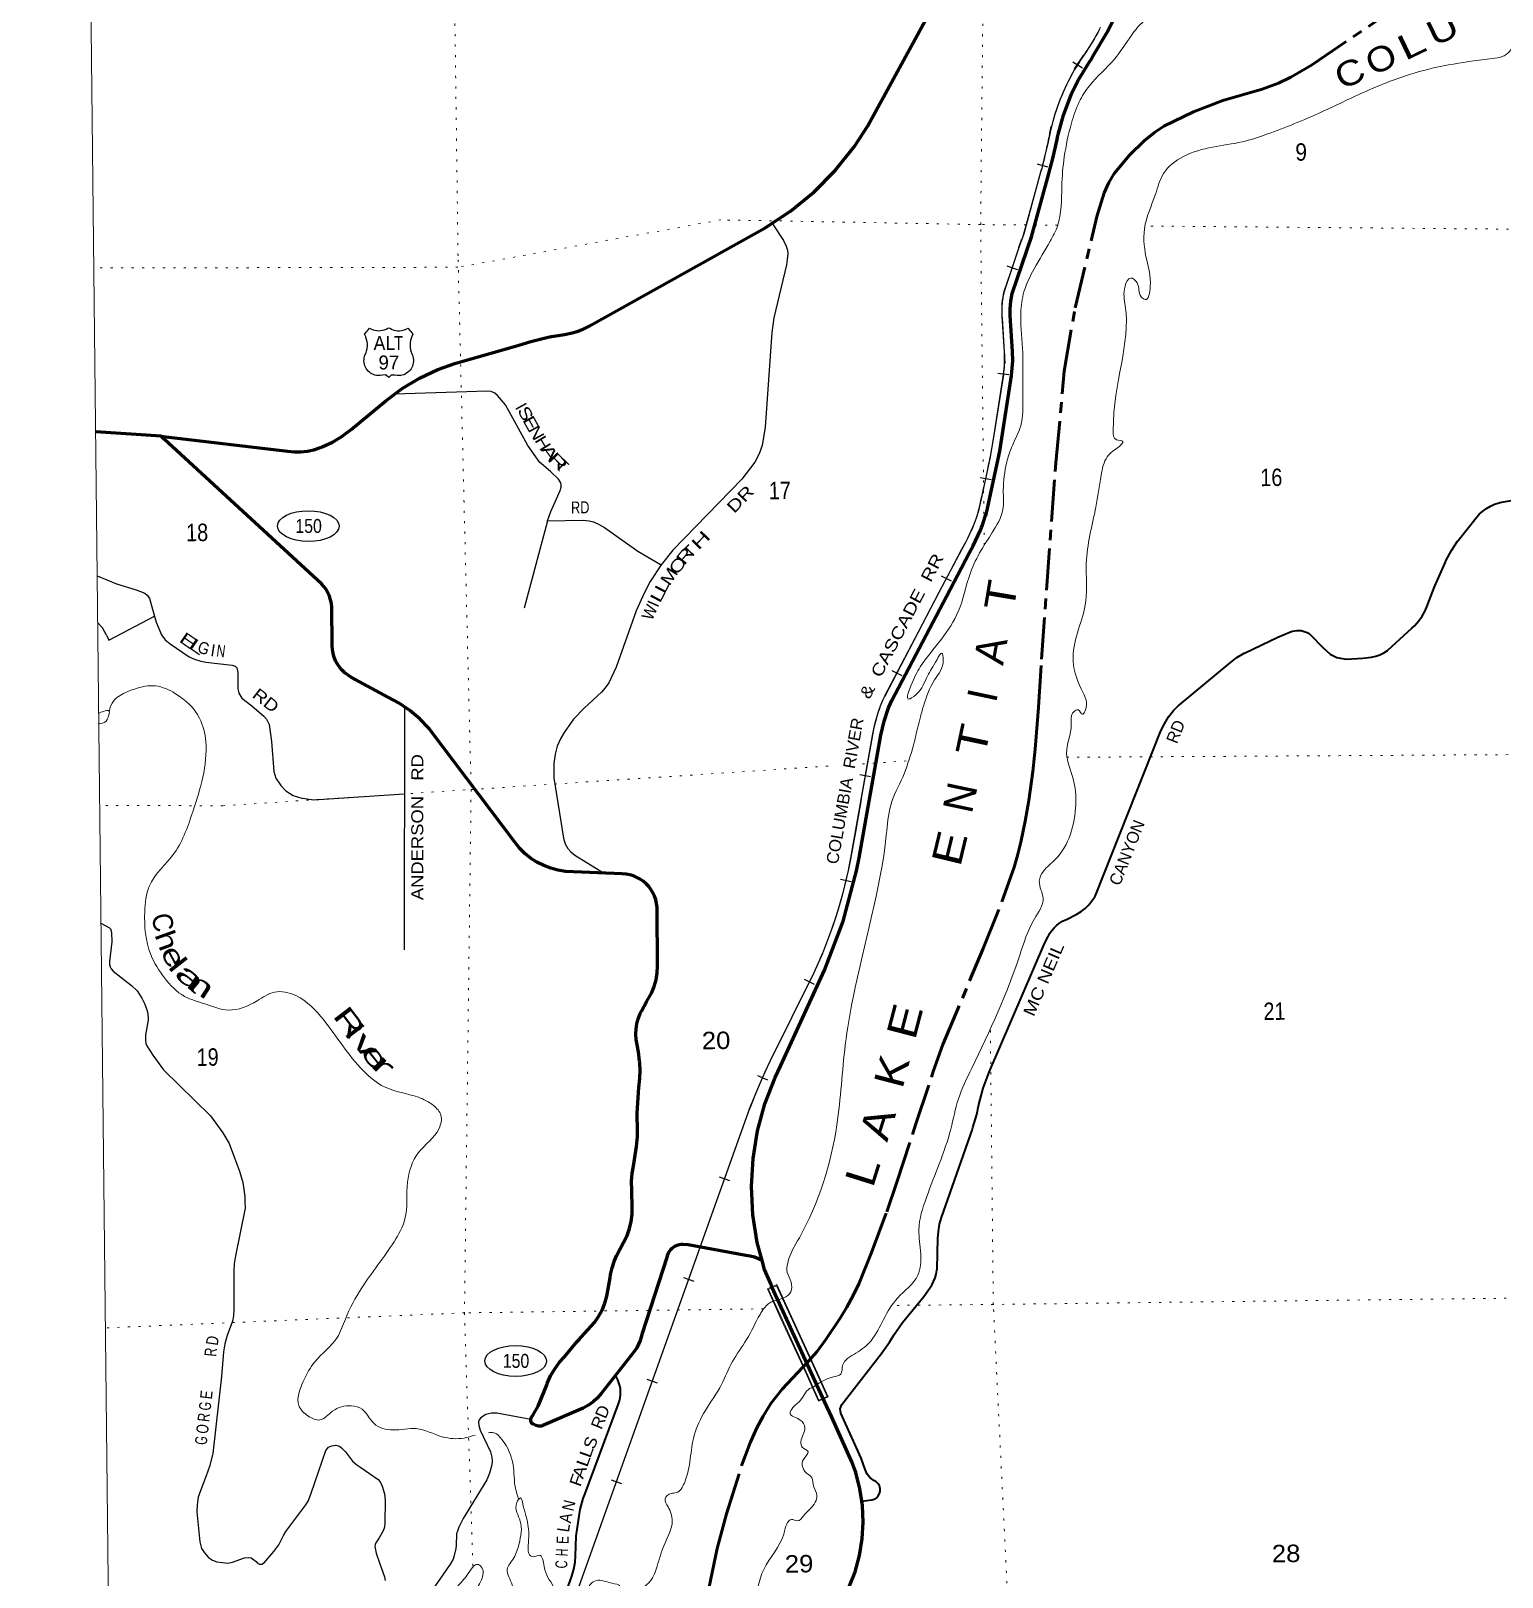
# Model space of a CAD drawing. Header units: feet. Extents: x 246606 to 497223, y 1368 to 189004.
# Drawn here: x 246606 to 261375, y 114560 to 130086 of the extents above; entities that cross this region are included whole.
import ezdxf
from ezdxf.enums import TextEntityAlignment as Align

# ---------------------------------------------------------------- set-up
doc = ezdxf.new("R2010")
doc.units = ezdxf.units.FT
doc.header["$LTSCALE"] = 70
doc.linetypes.add('DOTTED', pattern=[1.5, 0.3, -1.2])
doc.linetypes.add('LONG_DASH_SHORT_DASH', pattern=[9.9, 6, -1.2, 1.5, -1.2])
for name, color, linetype, lineweight in [('11', 7, 'LONG_DASH_SHORT_DASH', 60), ('16', 7, 'Continuous', 25), ('17', 7, 'Continuous', 25), ('20', 7, 'Continuous', 70), ('23', 7, 'Continuous', 70), ('26', 7, 'Continuous', 40), ('29', 7, 'Continuous', 25), ('30', 7, 'Continuous', 25), ('34', 7, 'Continuous', 25), ('39', 7, 'Continuous', 13), ('4', 7, 'Continuous', 13), ('57', 7, 'Continuous', 13), ('7', 7, 'DOTTED', 13)]:
    doc.layers.add(name, color=color, linetype=linetype, lineweight=lineweight)
doc.layers.add('27', color=7, linetype='Continuous')
doc.layers.add('41', color=7, linetype='Continuous')

msp = doc.modelspace()

# ---------------------------------------------------------------- linework, layer by layer
at = {"layer": '11'}
for points in [[(257978.19, 129128.39), (258278.09, 129273.25), (258571.79, 129386.37), (258967.15, 129500.26), (259132.17, 129560.76), (259255.6, 129620.42), (259462.07, 129741.87), (260153.82, 130212.32)], [(253410.66, 114446.57), (253494.73, 114848.41), (253587.9, 115195.83), (253743.43, 115685.87), (253826.51, 115909.09), (253895.41, 116058.73), (253957.77, 116175.22), (254035.83, 116302.42), (254146.5, 116445.97), (254410.57, 116724.57), (254496.19, 116822.16), (254587.29, 116946.24), (254728.92, 117159.87), (254796.1, 117269.98), (254842.42, 117352.16), (254885.4, 117435.32), (254921.48, 117512.67), (255046.58, 117819.42), (255198.63, 118228.28), (255300.75, 118525.69), (255487.92, 119100.91), (255665.18, 119635.66), (255762.32, 119907.55), (256167.01, 120872.48), (256353.72, 121338.98), (256477.06, 121690.33), (256510.44, 121804.33), (256544.67, 121940.71), (256588.14, 122149.89), (256623.72, 122357.09), (256663.33, 122648.93), (256687.25, 122874.71), (256721.22, 123296.12), (256751.52, 123777.46), (256896.33, 125750.11), (256979.13, 126669.74), (257089.2, 127305.44), (257307.41, 128221.6), (257381.66, 128461.33), (257427.46, 128564), (257480.99, 128652.78), (257634.78, 128838.16), (257781.12, 128982.09), (257885.67, 129067.12), (257978.19, 129128.39)]]:
    msp.add_lwpolyline(points, dxfattribs=at)
at = {"layer": '16'}
for p, q in [((250198.62, 127105.97), (250198.03, 127105.55)), ((250198.31, 127105.76), (250198.03, 127105.56)), ((250198.31, 127105.76), (250198.03, 127105.56))]:
    msp.add_line(p, q, dxfattribs=at)
for points in [[(249954.97, 127040.73), (249976.7, 127065.61), (249984.75, 127074.82), (250006.56, 127099.8)], [(249959.88, 126829.07), (249970.77, 126854.53), (249976.72, 126872.82), (249981.56, 126895.55), (249984.01, 126918.66), (249984.02, 126941.91), (249981.6, 126965.02), (249976.78, 126987.76), (249969.61, 127009.87), (249967.06, 127015.61), (249954.97, 127040.73)], [(250006.56, 127099.8), (250031.51, 127088.08), (250041.28, 127084.32), (250059.68, 127079.38), (250078.51, 127076.39), (250097.54, 127075.38), (250116.57, 127076.37), (250135.4, 127079.34), (250153.81, 127084.26), (250171.6, 127091.09), (250188.59, 127099.73), (250198, 127105.54)], [(250198.62, 127105.97), (250215.14, 127096.18), (250232.41, 127088.25), (250250.41, 127082.17), (250268.95, 127078.01), (250287.82, 127075.8), (250306.82, 127075.59), (250325.73, 127077.35), (250344.36, 127081.09), (250362.5, 127086.75), (250365.4, 127088), (250390.4, 127099.88)], [(250390.4, 127099.88), (250412.23, 127074.88), (250419.96, 127066.03), (250442.05, 127040.73)], [(250442.05, 127040.73), (250430.08, 127016.03), (250423.29, 126998.13), (250417.37, 126975.65), (250413.83, 126952.68), (250412.71, 126929.46), (250414.03, 126906.26), (250417.76, 126883.32), (250423.87, 126860.89), (250426.36, 126854.49), (250437.17, 126829)], [(250136.24, 126628.25), (250112.23, 126624.66), (250106.26, 126624.16), (250090.41, 126624.48), (250074.69, 126626.47), (250059.26, 126630.08), (250044.29, 126635.29), (250029.95, 126642.03), (250016.39, 126650.24), (250003.76, 126659.81), (249992.2, 126670.66), (249981.84, 126682.65), (249972.79, 126695.66), (249965.15, 126709.55), (249959.01, 126724.16), (249954.42, 126739.33), (249951.45, 126754.9), (249950.11, 126770.69), (249950.44, 126786.54), (249952.42, 126802.26), (249952.95, 126804.53), (249959.88, 126829.07)], [(250437.17, 126829), (250443.99, 126804.49), (250445.16, 126798.94), (250446.79, 126783.18), (250446.77, 126767.33), (250445.08, 126751.57), (250441.76, 126736.07), (250436.84, 126721.01), (250430.37, 126706.54), (250422.43, 126692.83), (250413.09, 126680.02), (250402.47, 126668.26), (250390.67, 126657.67), (250377.83, 126648.38), (250364.1, 126640.47), (250349.61, 126634.05), (250334.53, 126629.18), (250319.02, 126625.91), (250303.25, 126624.28), (250287.4, 126624.3), (250284.4, 126624.62), (250260.6, 126628.28)], [(250198.53, 126606.94), (250173.39, 126627.61), (250172.56, 126627.98), (250167.31, 126629.7), (250162.23, 126630.79), (250136.24, 126628.25)], [(250260.6, 126628.28), (250234.4, 126630.68), (250233.17, 126630.51), (250227.84, 126629.16), (250223.39, 126627.51), (250198.53, 126606.94)]]:
    msp.add_lwpolyline(points, dxfattribs=at)
at = {"layer": '17'}
for centre in [(249390.91, 125113.35), (251473, 116729.77)]:
    msp.add_ellipse(centre, major_axis=(-309.24, 1), ratio=0.500121, dxfattribs=at)
at = {"layer": '20'}
msp.add_line((247913.96, 126014.92), (247256.5, 126060.12), dxfattribs=at)
for points in [[(247913.96, 126014.92), (247932.6, 126013.63), (249180.81, 125864.84), (249247.85, 125858.13), (249315.23, 125858.45), (249382.21, 125865.82), (249448.04, 125880.15), (249512.02, 125901.29), (249531.46, 125909.22), (249632.38, 125956.67), (249727.79, 126014.4), (249770.29, 126045.77), (249795.17, 126064.13), (249820.29, 126084.81), (250168.96, 126371.9), (250331.75, 126494.22), (250506.44, 126598.84), (250691.11, 126684.64), (250863.37, 126744.73), (251503.93, 126931.88), (251626.07, 126965.95), (251810.8, 127014.21), (251961.91, 127038.77), (252026.81, 127049.5), (252090.23, 127066.95), (252151.47, 127090.94), (252209.88, 127121.2), (252225.75, 127130.82), (253976.79, 128108.18), (254231.17, 128275.13), (254466.7, 128467.76), (254680.81, 128683.94), (254871.15, 128921.33), (255009.27, 129132.09), (255840.69, 130661.98)], [(253946.51, 117738.57), (253898.2, 117920.56), (253854.72, 118199.3), (253840.61, 118481.06), (253856.03, 118762.75), (253900.81, 119041.28), (253974.46, 119313.61), (254076.18, 119576.75), (254130.25, 119690.26), (254572.33, 120654.88), (254759.95, 121144.84), (254895.33, 121651.73), (254921.43, 121783.75), (255139.37, 123013.65), (255171, 123153.64), (255217.09, 123289.56), (255248.21, 123361.58), (255796.61, 124407.43), (256024.53, 124842.76), (256065.16, 124916.61), (256138.04, 125073.13), (256149.69, 125098.17), (256158.22, 125123.13), (256187.59, 125209.07), (256195.99, 125234.15), (256201.38, 125259.07), (256332.46, 125864.9), (256451.96, 126625.53), (256462.75, 126772.63), (256461.52, 126867.75), (256438.16, 127227.59), (256436.98, 127296.18), (256443.26, 127372.94), (256457.54, 127448.61), (256556.54, 127743.24), (256652.02, 128017.98), (256811.64, 128605.46), (256865.75, 128804.62), (256907.38, 128995.33), (256912.85, 129020.38), (256919.53, 129045.33), (256971.69, 129240.22), (257053.19, 129452.75), (257116.89, 129583.9), (257234.25, 129775.19), (257250.39, 129800.32), (257265.11, 129825.19), (257417.26, 130082.17), (257591.77, 130443.26)], [(254645.32, 116164.32), (254573.73, 116321.72), (254044.62, 117473.22), (254038.65, 117498.22), (253970.58, 117647.89), (253946.51, 117738.57)], [(254948.07, 115321.8), (254929.19, 115446.89), (254886.68, 115610.28), (254848.21, 115718.2), (254645.32, 116164.32)], [(254817.77, 114456.31), (254879.42, 114613.48), (254924.3, 114776.23), (254951.92, 114942.78), (254961.99, 115111.3), (254954.38, 115279.96), (254948.07, 115321.8)]]:
    msp.add_lwpolyline(points, dxfattribs=at)
at = {"layer": '23'}
for points in [[(252691.87, 119218.38), (252710.47, 119476.89), (252719.84, 119568.54), (252723.55, 119647.04), (252719.04, 119725.5), (252717.18, 119740.88), (252705.53, 119835.97), (252682.04, 119959.35), (252679.34, 120012.84), (252682.25, 120066.31), (252690.73, 120119.18), (252704.7, 120170.88), (252723.99, 120220.83), (252734.5, 120242.89), (252785.26, 120337.44), (252836.78, 120425.12), (252862.76, 120490.8), (252881.73, 120558.82), (252893.49, 120628.46), (252897.86, 120695.35), (252892.99, 121273.77), (252892.32, 121286.46), (252887.66, 121324.08), (252879.11, 121361.02), (252866.73, 121396.86), (252850.68, 121431.2), (252831.13, 121463.69), (252808.29, 121493.95), (252782.41, 121521.65), (252753.77, 121546.5), (252722.7, 121568.22), (252689.52, 121586.58), (252654.61, 121601.36), (252618.34, 121612.42), (252581.12, 121619.62), (252543.35, 121622.89), (251972.67, 121646.76), (251971.75, 121646.86), (251897.26, 121658.4), (251824.38, 121677.68), (251753.92, 121704.46), (251686.65, 121738.46), (251623.29, 121779.31), (251564.56, 121826.55), (251511.08, 121879.68), (251463.45, 121938.1), (250619.21, 123061.24), (250599.95, 123084.21), (250510.28, 123178.12), (250411.28, 123262.14), (250304.05, 123335.34), (250189.75, 123396.94), (249823.2, 123594.67), (249790.09, 123615.03), (249759.29, 123638.73), (249731.13, 123665.53), (249705.93, 123695.12), (249683.96, 123727.18), (249665.46, 123761.36), (249650.64, 123797.29), (249639.65, 123834.58), (249632.62, 123872.8), (249629.63, 123911.55), (249629.93, 123938.36), (249627.98, 124286.99), (249627.48, 124300.09), (249623.42, 124337.46), (249615.47, 124374.2), (249603.72, 124409.91), (249588.31, 124444.19), (249569.39, 124476.67), (249547.18, 124507), (249521.93, 124534.84), (247945.39, 125985.99), (247913.96, 126014.92)], [(253946.51, 117738.57), (253911.41, 117755.77), (253910.4, 117756.26), (253869.3, 117772.14), (253826.77, 117783.63), (253783.27, 117790.61), (253205.65, 117895.73), (253155.46, 117900.24), (253150.3, 117900.32), (253133.15, 117899.39), (253116.19, 117896.68), (253099.6, 117892.2), (253083.58, 117886.02), (253068.29, 117878.2), (253053.9, 117868.82), (253040.57, 117857.99), (253028.44, 117845.83), (253017.65, 117832.46), (253008.32, 117818.04), (253000.55, 117802.73), (252994.42, 117786.68), (252990, 117770.08), (252742.42, 117007.7), (252729.62, 116959.95), (252722.18, 116936), (252706.97, 116898.58), (252687.94, 116862.96), (252665.29, 116829.51), (252333.17, 116407.01), (252313.56, 116382.12), (252289.71, 116357.01), (252249.46, 116320.21), (252202.34, 116285.43), (252151.84, 116255.76), (251745.82, 116082.11), (251738.39, 116079.02), (251730.67, 116076.71), (251722.76, 116075.22), (251714.73, 116074.57), (251706.67, 116074.76), (251700.96, 116075.5), (251675.88, 116083.81), (251650.96, 116095.08), (251642.88, 116098.73), (251639.05, 116101.87), (251635.58, 116105.39), (251632.49, 116109.25), (251629.82, 116113.41), (251627.6, 116117.83), (251625.85, 116122.46), (251624.6, 116127.24), (251623.85, 116132.13), (251623.62, 116137.07), (251623.81, 116140.38), (251633.26, 116165.41), (251647.73, 116190.38), (251697.81, 116276.76), (251788.36, 116498.57), (251790.4, 116504.45), (251823.69, 116579.52), (251864.64, 116650.7), (251912.81, 116717.21), (251962.66, 116773.25), (252087.54, 116920.76), (252108.82, 116945.89), (252131.62, 116970.76), (252264.75, 117115.98), (252305.82, 117176.65), (252340.33, 117241.27), (252367.89, 117309.15), (252388.21, 117379.54), (252388.66, 117381.49), (252420.49, 117564.23), (252425.9, 117598.13), (252440.11, 117664.97), (252461.22, 117729.95), (252485.61, 117785.6), (252592.56, 117989.81), (252616.22, 118059.99), (252632.41, 118132.25), (252640.97, 118205.81), (252642.25, 118264.55), (252638.66, 118447.16), (252636.64, 118531.07), (252643.41, 118614.73), (252656.19, 118685.75), (252686.48, 118882.44), (252695.34, 118982.95), (252695.77, 119035.98), (252691.87, 119218.38)]]:
    msp.add_lwpolyline(points, dxfattribs=at)
at = {"layer": '26'}
for points in [[(260866.01, 124868.85), (260928.28, 124961.52), (260933.56, 124968.49), (261115.83, 125197.66), (261146.76, 125232.03), (261181.11, 125262.97), (261218.5, 125290.15), (261258.53, 125313.27), (261300.76, 125332.08), (261344.72, 125346.38), (261354.34, 125348.84), (262235.16, 125504.24)], [(254982.35, 115639.72), (254940.99, 115755.75), (254736.35, 116205.72), (254731.64, 116250.22), (254746.96, 116294.49), (255143.08, 116801.79), (255226.73, 116918.01), (255273.4, 116996.16), (255355.75, 117115.18), (255385.79, 117152.7), (255570.59, 117378.48), (255649.98, 117492.4), (255668.75, 117527.15), (255683.78, 117563.66), (255694.91, 117601.55), (255702.02, 117640.39), (255703.09, 117649.55), (255708.86, 117816.83), (255711.41, 117958.92), (255716.53, 118031.94), (255729.26, 118104.02), (255748.57, 118171.79), (256054.55, 119048.28), (256063.37, 119073.77), (256101.1, 119205.44), (256118.04, 119292.14), (256165.95, 119470.83), (256225.74, 119628.66), (256786.17, 120928.62), (256820.16, 120993.81), (256836.76, 121024.8), (256856.5, 121053.89), (256879.18, 121080.75), (256904.54, 121105.1), (256932.31, 121126.66), (256962.18, 121145.2), (256993.82, 121160.52), (257000.93, 121163.41), (257107.72, 121216.19), (257150.34, 121243.42), (257189.89, 121274.94), (257225.92, 121310.43), (257258.05, 121349.49), (257285.91, 121391.7), (257292.11, 121402.56), (257949.36, 123057.54), (257984.85, 123129.6), (258027.68, 123197.54), (258077.38, 123260.64), (258133.4, 123318.2), (258135.5, 123320.13), (258644.44, 123741.08), (258712.9, 123793.13), (258786.42, 123837.74), (258794.82, 123842.19), (259124.75, 123999.75), (259252.72, 124051.87), (259272.97, 124058.62), (259293.82, 124063.2), (259315.04, 124065.59), (259336.38, 124065.74), (259357.63, 124063.66), (259378.54, 124059.37), (259398.89, 124052.92), (259418.45, 124044.38), (259437.02, 124033.84), (259453.06, 124022.45), (259571.83, 123896.21), (259650.53, 123826.19), (259683.24, 123809.18), (259717.55, 123795.68), (259753.08, 123785.83), (259789.45, 123779.76), (259814.08, 123777.83), (259976.22, 123788.72), (260065.88, 123796.71), (260107.99, 123806.91), (260148.81, 123821.45), (260187.89, 123840.17), (260224.79, 123862.88), (260229.63, 123866.27), (260470.59, 124087.59), (260496.13, 124111.17), (260517.39, 124135.55), (260536.65, 124157.64), (260572.56, 124208.77), (260602.93, 124263.37), (260627.42, 124320.84), (260630.14, 124328.42), (260697.7, 124502.71), (260803.14, 124746.27), (260813.77, 124770.19), (260866.01, 124868.85)], [(251441.36, 112909.49), (251687.07, 113591.35), (252036.16, 114569.06), (252056.02, 114638.81), (252068.47, 114710.26), (252073.15, 114772.02), (252080.11, 114970.29), (252103.18, 115129.81), (252121.68, 115240.45), (252151.64, 115348.54), (252170.68, 115400.9), (252503.7, 116300.1), (252514.08, 116329.09), (252521.37, 116359), (252525.49, 116389.52), (252526.41, 116420.29), (252524.1, 116450.99), (252518.59, 116481.29), (252509.95, 116510.84), (252498.26, 116539.33), (252483.66, 116566.43), (252472.9, 116582.87)], [(254948.07, 115321.8), (255046.95, 115336.72), (255072.03, 115343.95), (255094.39, 115357.43), (255112.5, 115376.23), (255125.12, 115399.08), (255131.4, 115424.42), (255130.91, 115450.52), (255123.68, 115475.6), (255110.2, 115497.96), (255091.39, 115516.07), (255068.54, 115528.69), (255026.89, 115559.42), (255001.92, 115594.89), (254982.35, 115639.72)]]:
    msp.add_lwpolyline(points, dxfattribs=at)
at = {"layer": '29'}
for p, q in [((250355.51, 123302.49), (250354.53, 120859.19)), ((249446.88, 122366.32), (250354.86, 122425.05))]:
    msp.add_line(p, q, dxfattribs=at)
for points in [[(254049.94, 128147.87), (254160.59, 127982.83), (254188.14, 127925.85), (254200.09, 127882.66), (254204.67, 127850.49), (254199.16, 127789.83), (254190.9, 127737.45), (254065.07, 127203.5), (254043.03, 127056.46), (253976.91, 126108.04), (253947.52, 125924.23), (253917.22, 125838.77), (253874.04, 125755.13), (253741.79, 125586.04), (253051.15, 124872.88), (252933.59, 124725.84), (252823.38, 124556.74), (252761.86, 124440.03), (252683.78, 124262.65), (252480.1, 123697.22)], [(251792.02, 125166.27), (251824.17, 125258.89), (251882.95, 125387.55), (251917.84, 125470.26), (251928.41, 125504.72), (251931.17, 125517.59), (251928.87, 125532.75), (251925.19, 125547.46), (251901.31, 125586.06), (251824.17, 125659.58), (251728.65, 125740.45), (251715.79, 125753.32), (251658.85, 125832.35), (251596.4, 125924.25), (251372.31, 126332.3), (251291.49, 126424.2), (251264.85, 126449.01), (251226.28, 126463.72), (251181.28, 126468.31), (250982.9, 126460.96), (250257.63, 126438.53)], [(251792.02, 125166.27), (251792.02, 125166.27), (251556.39, 124289.45)], [(251792.02, 125166.27), (252152.03, 125171.58), (252209.89, 125166.98), (252254.89, 125156.87), (252305.41, 125133.9), (252365.1, 125098.05), (252699.4, 124862.79), (252933.66, 124725.93)], [(247270.24, 124615.73), (247464.93, 124535.16), (247663.31, 124472.66), (247751.47, 124439.58), (247777.19, 124417.52), (247795.56, 124388.11), (247865.36, 124149.17), (247916.79, 124020.51), (247953.52, 123972.72), (248004.96, 123932.28), (248195.98, 123799.94), (248247.42, 123777.89), (248313.54, 123755.83), (248361.3, 123748.48), (248625.8, 123715.4), (248655.19, 123708.04), (248673.56, 123689.66), (248684.58, 123641.87), (248684.58, 123483.8), (248691.93, 123436.01), (248724.99, 123384.55), (248824.18, 123307.35), (248945.41, 123204.42), (248971.12, 123175.01), (248996.84, 123119.87), (249022.56, 122950.77), (249044.6, 122649.34), (249066.64, 122583.17), (249114.4, 122509.65), (249165.83, 122454.51), (249239.3, 122406.72), (249327.47, 122380.98), (249356.86, 122377.31), (249446.88, 122366.32)], [(247363.63, 124016.71), (247388.59, 123968.38), (247848.42, 124209.53)], [(247363.63, 124016.71), (247325.33, 124090.35), (247273.58, 124145.12)], [(252480.1, 123697.22), (252407.35, 123541.24), (252370.61, 123489.77), (252333.88, 123445.66), (252164.89, 123287.59), (252054.68, 123173.63), (251959.16, 123041.29), (251921.51, 122976.04), (251889.36, 122905.28), (251868.24, 122823.49), (251856.3, 122728.83), (251856.31, 122647.96), (251856.3, 122585.46), (251951.82, 121978.91), (251968.35, 121923.78), (251995.9, 121875.98), (252025.29, 121842.9), (252065.7, 121809.81), (252355.82, 121630.42)], [(247308.63, 121126.41), (247395.14, 121079.67), (247404.33, 121070.48), (247415.35, 121033.72), (247417.18, 120939.98), (247395.14, 120741.47), (247394.23, 120711.15), (247400.66, 120688.17), (247410.77, 120668.88), (247431.88, 120645.89), (247615.56, 120498.85), (247672.51, 120445.55), (247718.42, 120373.86), (247750.58, 120312.3), (247775.37, 120236.01), (247784.55, 120175.35), (247783.64, 120152.39), (247757.93, 120003.51), (247757, 119952.95), (247759.76, 119918.96), (247769.85, 119895.97), (247828.63, 119800.39), (247938.84, 119653.35), (248409.07, 119190.17), (248533.97, 119021.07), (248596.45, 118912.63), (248651.53, 118771.09), (248699.31, 118636.92), (248732.35, 118521.12), (248754.39, 118381.43), (248754.41, 118331.81), (248756.25, 118263.8), (248658.88, 117785.91), (248646.96, 117704.11), (248644.18, 117631.51), (248644.18, 117249.2), (248639.61, 117182.11), (248629.49, 117131.57), (248578.06, 116984.52), (248554.21, 116903.65), (248541.32, 116822.78), (248519.28, 116572.8), (248431.19, 115800)], [(251624.13, 116142.81), (251284.52, 116206.08), (251228.5, 116205.17), (251199.11, 116199.66), (251174.31, 116191.38), (251147.67, 116177.6), (251120.12, 116157.38), (251107.26, 116139), (251100.83, 116117.85), (251101.75, 116082.02), (251115.53, 116036.98), (251219.31, 115819.18), (251233.09, 115764.94), (251235.84, 115723.59), (251232.17, 115686.83), (251210.13, 115604.12), (251181.66, 115537.02), (250946.54, 115147.35), (250902.46, 115060.96), (250887.76, 115022.36), (250880.41, 114992.95), (250876.74, 114877.16), (250873.06, 114845.9), (250856.54, 114776.06), (250843.68, 114741.14), (250821.63, 114698.85), (250770.2, 114625.33), (250656.32, 114463.58)], [(248431.19, 115800), (248399.92, 115672.16), (248366.85, 115576.58), (248311.75, 115436.89), (248286.03, 115363.37), (248274.1, 115287.1), (248271.34, 115216.32), (248300.73, 114914.88), (248320.02, 114847.8), (248348.48, 114804.6), (248387.98, 114757.74), (248429.31, 114731.08), (248472.48, 114711.79), (248528.49, 114705.35), (248582.69, 114700.76), (248631.36, 114709.02), (248748.91, 114753.14), (248786.58, 114757.74), (248818.71, 114753.14), (248866.47, 114716.37), (248880.25, 114700.76), (248902.3, 114689.73), (248925.25, 114690.64), (248951.89, 114708.11), (248965.66, 114723.73), (249046.48, 114815.63), (249094.24, 114885.47), (249142, 114977.38), (249164.96, 115016.9), (249365.18, 115287.1), (249391.81, 115330.28), (249421.2, 115403.8), (249568.14, 115830.23), (249593.87, 115863.33), (249626.92, 115878.02), (249667.34, 115883.55), (249704.07, 115874.34), (249724.29, 115857.82), (249762.85, 115819.2), (249836.32, 115723.62), (249876.74, 115688.72), (249918.99, 115659.31), (250093.48, 115539.82), (250112.79, 115515.02), (250133.89, 115473.65), (250156.87, 115397.39), (250163.28, 115333.96), (250159.6, 115106.04), (250155.03, 115062.86), (250141.23, 115025.17), (250100.85, 114953.5), (250068.7, 114904.79), (250062.28, 114887.33), (250060.41, 114867.09), (250071.43, 114800.92), (250108.17, 114694.32), (250155.93, 114561.98), (250161.47, 114525.24)]]:
    msp.add_lwpolyline(points, dxfattribs=at)
at = {"layer": '34'}
for p, q in [((257067.56, 129774.14), (257161.56, 129715.86)), ((256706.58, 128749.64), (256813.41, 128720.96)), ((256404.72, 127726.05), (256509.61, 127690.92)), ((256312.69, 126649.26), (256422.51, 126636.03)), ((256137.48, 125602.87), (256245.65, 125579.79)), ((255745.45, 124613.94), (255843.44, 124562.63)), ((255249.94, 123663.13), (255347.9, 123611.76)), ((254926.23, 122619.59), (255035.14, 122600.29)), ((254889.4, 122083.86), (254889.4, 122083.85)), ((254734.62, 121569.04), (254842.24, 121543.49)), ((254370.2, 120564.24), (254469.37, 120515.25)), ((253900.79, 119597.87), (254001.87, 119552.96)), ((253514.24, 118579.24), (253618.41, 118542.06)), ((253156.24, 117568.56), (253260.41, 117531.38)), ((252788.75, 116546.85), (252892.93, 116509.66)), ((252430.75, 115536.17), (252534.93, 115498.98))]:
    msp.add_line(p, q, dxfattribs=at)
at = {"layer": '34', "lineweight": 13}
for p, q in [((256730.83, 128631.81), (256572.22, 128047.26)), ((256475.97, 127770.31), (256374.95, 127468.72)), ((256353.34, 127222.08), (256376.7, 126862.24)), ((256367.63, 126636.18), (256248.49, 125878.09)), ((255055.67, 123028.48), (254837.73, 121798.58)), ((254495.06, 120690.29), (254024.77, 119738.39))]:
    msp.add_line(p, q, dxfattribs=at)
at = {"layer": '34'}
for points in [[(257333.93, 130102.91), (257316.71, 130069.59), (257298.65, 130036.59), (257280.37, 130004.01), (257261.43, 129971.62), (257241.67, 129939.56), (257221.68, 129907.91), (257201.16, 129876.64), (257104.57, 129736.54), (257083.71, 129705.19), (257174.77, 129838.36), (257151.32, 129803.77), (257128.39, 129768.63), (257106.18, 129732.83), (257084.52, 129696.99), (257063.48, 129660.82), (257043.18, 129623.98), (257042.69, 129623.07), (257038.05, 129614.18), (257019.95, 129579), (257002.75, 129543.68), (256985.94, 129507.83), (256970.01, 129471.86), (256954.49, 129435.6), (256939.65, 129399.23), (256925.41, 129362.34), (256912.07, 129325.28), (256899.16, 129288.17), (256886.87, 129250.51), (256875.27, 129212.97)], [(256875.27, 129212.97), (256864.31, 129175.12), (256854.22, 129136.89), (256844.6, 129098.82), (256835.61, 129060.44), (256849.58, 129125.83), (256847.27, 129116.16), (256813.69, 128955.39), (256786.46, 128838.21), (256780.63, 128811.36), (256772.21, 128775.05), (256762.9, 128738.79), (256753.27, 128702.88), (256743.01, 128667.14), (256731.89, 128631.5), (256573.27, 128046.93), (256524.39, 127911.51), (256549.54, 127986.65), (256551.29, 127991.7), (256376.01, 127468.42), (256372.7, 127454.5), (256369.74, 127440.55), (256366.99, 127426.53), (256364.39, 127412.4), (256362.14, 127398.28), (256360.14, 127384.16), (256358.28, 127369.94), (256356.75, 127355.72), (256355.5, 127341.52), (256354.45, 127327.18), (256353.68, 127312.94), (256353.07, 127298.66), (256352.78, 127284.31), (256352.77, 127270.05), (256353, 127255.73), (256353.41, 127241.46), (256354.13, 127227.11), (256354.43, 127222.26), (256354.44, 127222.18), (256355.71, 127202.59), (256382.41, 126745.74), (256378.51, 126843.71), (256379.07, 126820.66), (256379.22, 126797.53), (256378.83, 126774.34), (256378.2, 126751.32), (256377.15, 126728.21), (256375.56, 126705.03), (256373.73, 126682.02), (256371.49, 126659.06), (256368.72, 126636.03), (256269.82, 126006.71), (256232.32, 125791.81), (256213.62, 125698.11), (256159.85, 125446.07), (256114.36, 125253.55), (256113.12, 125249.64), (256104.5, 125222.22), (256095.28, 125194.73), (256085.7, 125167.62), (256075.62, 125140.6), (256064.86, 125113.75), (256053.89, 125087.2), (256042.41, 125060.73), (256030.27, 125034.43), (256017.91, 125008.43), (256005.12, 124982.66), (255991.66, 124957.06), (255950.6, 124882.44), (255722.29, 124446.37), (255173.91, 123400.55), (255172.17, 123397.05), (255169.23, 123390.59), (255158.76, 123367.43), (255148.72, 123344.2), (255139.07, 123320.61), (255129.99, 123296.93), (255121.2, 123273.19), (255112.78, 123249.1), (255104.82, 123225.06), (255097.27, 123200.83), (255090.27, 123176.34), (255083.57, 123151.95), (255077.29, 123127.34), (255071.54, 123102.49), (255066.12, 123077.73), (255061.12, 123052.91), (254941.82, 122380.29), (254936.42, 122349.22), (254889.4, 122083.86)], [(254889.47, 122081.97), (254830.56, 121753.57), (254813.46, 121668.94), (254794.55, 121585.12), (254774.76, 121501.71), (254753.2, 121417.99), (254730.5, 121335.31), (254706.24, 121252.79), (254679.98, 121170.62), (254653.02, 121089.29), (254624.52, 121008.14)], [(254624.51, 121008.11), (254594, 120927.31), (254562.79, 120847.33), (254530.22, 120767.96), (254554.13, 120822.6), (254465.03, 120627.02), (254025.76, 119737.91), (253974.95, 119630.31), (253926.9, 119522.15), (253880.68, 119413.11), (253835.38, 119302.85), (253806.92, 119229.01), (251296.62, 112196.54)]]:
    msp.add_lwpolyline(points, dxfattribs=at)
at = {"layer": '34', "lineweight": 13}
for points in [[(255990.69, 124957.58), (255949.63, 124882.96), (255721.32, 124446.88), (255172.93, 123401.05)], [(253805.89, 119229.39), (251295.58, 112196.9), (250574.73, 110073.57)]]:
    msp.add_lwpolyline(points, dxfattribs=at)
for centre, radius, start, end in [((255417.56, 131075.66), 2147.95, 325.08637, 333.65937), ((259155.18, 128475.87), 2404.99, 145.19159, 151.471), ((259040.07, 128568.86), 2259.61, 152.17506, 168.01741), ((250098.26, 130432.45), 6874.49, 346.5927, 348.33241), ((254697.28, 129279.26), 2134.14, 342.33937, 348.07961), ((264611.27, 125097.96), 8562.98, 159.85332, 161.81909), ((257172.41, 127274.57), 820.75, 166.31699, 183.66075), ((255053.99, 126802.01), 1324.07, 352.80525, 2.67433), ((241715.65, 128697.41), 14803.73, 346.54893, 349.0329), ((254533.16, 125734.3), 1651.56, 331.94697, 343.08773), ((256490.75, 122781.9), 1456.11, 154.98955, 170.26885), ((249991.64, 122689.86), 4927.37, 336.04672, 349.58511), ((260157.64, 116799.58), 6800.64, 154.39668, 159.06601)]:
    msp.add_arc(centre, radius, start, end, dxfattribs=at)
at = {"layer": '39'}
for points in [[(269771.77, 139276.95), (269659.7, 138776.67), (269602.85, 138515.61), (269458.87, 138291.71), (269403.92, 138038.75), (269307.93, 137694.44), (269118.34, 137417.46), (269068.41, 137239.22), (269091.16, 137049.87), (269035.91, 136819.11), (269021.49, 136695.83), (268912.24, 136583.37), (268750.4, 136339.05), (268712.78, 136144.84), (268612.38, 135973.99), (268522.39, 135779.07), (268485.98, 135643.39), (268473.47, 135528.21), (268349.4, 135320.72), (268118.42, 134684.03), (268001.86, 134516.99), (267830.02, 134413.77), (267771.84, 134249.55), (267726.79, 134156.12), (267635.42, 134062.06), (267508.85, 134036.13), (267268.73, 133917.85), (266869.74, 133631.96), (266632.52, 133449.16), (266571.72, 133329.29), (266473.39, 133154.43), (266352.41, 133015.58), (266184.98, 132738.9), (265970.23, 132386.92), (265879.39, 132107.24), (265796.18, 132005.23), (265776.68, 131958.55), (265853.05, 131971.7), (265941.59, 131978.96), (265932.72, 131892.08), (265830.5, 131707.08), (265751.38, 131601.08), (265733.97, 131548.39), (265669.62, 131539.44), (265574.94, 131392.88), (265388.66, 131168.4), (265226.67, 131081.45), (264959.67, 131013.25), (264840.51, 130888.55), (264783.84, 130760.66), (264681.9, 130702.78), (264540.3, 130597.95), (264398.98, 130472.95), (264163.42, 130316.4), (263972.16, 130160.45), (263818.36, 130210.82), (263567.54, 130284.07), (263454.77, 130280.52), (263332.98, 130347.46), (263161.63, 130355.22), (263007.78, 130262.33), (262821.88, 130156.89), (262650.94, 130134.39), (262617.97, 130188.42), (262484.53, 130222.92), (262265.29, 130197.74), (262137.15, 130139.5), (261991.85, 130157.7), (261899.11, 130162.49), (261873.79, 130099.59), (261733.49, 130047.24), (261524.79, 129987.91), (261433.85, 129861.57), (261253.32, 129804.64), (260445.61, 129648.36), (259984.72, 129468.57), (259566.36, 129273.21), (259011.42, 129047.75), (258764.67, 128971.75), (258469.25, 128919.3), (258176.42, 128824.52), (257977.3, 128654.34), (257895.56, 128445.41), (257785.5, 128098.89), (257807.98, 127782.42), (257843.84, 127518.6), (257791.24, 127388.75), (257752.58, 127416.47), (257712.39, 127555.14), (257647.24, 127604.7), (257589.94, 127523.21), (257592.66, 127325.52), (257470.88, 126072.9), (257504.39, 125980.55), (257567.08, 125963.24), (257535.52, 125914.39)], [(258670.69, 131206.25), (258598.16, 131211.92), (258448.49, 131196.95), (258336.24, 131137.08), (258174.1, 131017.35), (257992.01, 130857.71), (257924.66, 130750.45), (257863.03, 130477.78), (257881.78, 130286.36), (257780.44, 130184.1), (257651.51, 130037.07), (257483.5, 129802.75), (257233.34, 129535.03), (257130.18, 129372.27), (257052.85, 129160.24), (256980.51, 128821), (256955.57, 128524.16), (256912.25, 128126.36), (256839.81, 127974.05), (256678.41, 127697.45), (256569.11, 127441.73), (256543.88, 127225.5), (256563.09, 126854.51), (256563.21, 126406.59), (256542.98, 126119.81), (256459.06, 125922.95), (256403.05, 125754.08), (256368.12, 125472.21), (256363.14, 125280.14), (256257.54, 125048.58), (256146.12, 124871.05), (256037.47, 124644.06), (255915.9, 124255.02), (255746.45, 123978.31), (255534.73, 123699), (255440.63, 123510.08), (255414.26, 123376.55), (255490.22, 123419.96), (255606.51, 123607.17), (255702.93, 123773.93), (255750.41, 123837.12), (255765.37, 123774.78), (255677.53, 123569.8), (255565.55, 123304.57)], [(257535.52, 125914.39), (257412.05, 125809.81), (257350.15, 125623.34), (257296.12, 125303.81), (257201.16, 124737.57), (257196.31, 124358.18), (257069.04, 123797.56), (257150, 123477.85), (257189.28, 123258.46), (257161.55, 123223.78), (257120.66, 123267.61), (257074.58, 123248.83), (257050.11, 123123.4), (257003.78, 122830.21), (257069.72, 122576.88), (257095.43, 122318.97), (256891.48, 121767.39), (256772.24, 121648.74), (256729.31, 121547.27), (256767.93, 121376.29), (256680.12, 121169.3), (256534.02, 120806.14), (256052.05, 119669.69), (255917.28, 119361.17), (255840.85, 119059.49), (255596.47, 118372.18), (255520.34, 118048.31), (255539.78, 117806.46), (255510.49, 117592.19), (255306.17, 117361.41), (255166.07, 117147.65), (255040.07, 116934.07), (254888.69, 116808.94), (254755.43, 116684.04), (254736.45, 116599.04), (254662.31, 116569.79), (254448.34, 116461.25)], [(251064.67, 115986.23), (250955.84, 115956.38), (250736.07, 115969.53), (250475.07, 116050.72), (250239.54, 116037.42), (250051.31, 116101.44), (249932.48, 116245.1), (249823.22, 116279.93), (249634.57, 116226.92), (249506.86, 116138.42), (249393.53, 116175.21), (249295.35, 116282.83), (249340.39, 116523.54), (249458.5, 116724.9), (249680.81, 116966.01), (249762.89, 117150.74), (249927.81, 117463.7), (250251.81, 117928.14), (250361.47, 118157.63), (250386.61, 118527.21), (250497.37, 118823.3), (250703.57, 119064.19), (250721.88, 119197.6), (250648.01, 119295.46), (250495.78, 119378.13), (250155.89, 119482.46), (249944.17, 119643.01), (249542.22, 120158.09), (249266.94, 120398.48), (249050.89, 120433.87), (248876.82, 120346.76), (248590.01, 120254.08), (248353.46, 120315.42), (248148.94, 120391.32), (247946.93, 120578.23), (247808.73, 120812.42), (247748.43, 121241.36), (247793.28, 121496.2), (248046.52, 121832.56), (248234.11, 122254.79), (248332.2, 122593.08), (248361.53, 122950.6), (248299.9, 123183.81), (248058.78, 123430.72), (247858.27, 123508.7), (247647.16, 123477.57), (247405.77, 123304.8), (247392.38, 123248.23)], [(255565.55, 123304.57), (255532.3, 123183.44), (255455.95, 122875.71), (255361.14, 122591.95)], [(247282.39, 123233.96), (247335.97, 123253.41), (247390.32, 123256.17), (247383.07, 123197.56), (247357.5, 123152.82), (247282.7, 123126.68)], [(255361.14, 122591.95), (255238.07, 122311.83), (255193.81, 122014.63), (254859.71, 120379.81), (254781.64, 119904.59), (254698.01, 119100.42), (254320.75, 117967.41), (254203.37, 117713.61), (254198.63, 117618.71), (254238.23, 117522.4), (254233.52, 117425.49), (254053.94, 117329.56)], [(254053.94, 117329.56), (254015.55, 117307.51), (253926.41, 117197.35), (253790.87, 116945.31), (253648.87, 116723.45), (253539.21, 116493.96), (253377.6, 116233.5), (253264.21, 115981.77), (253166.02, 115504.26), (253088.77, 115408.38), (253032.49, 115399.54), (252972.78, 115346.27), (253002.09, 115265.96), (253044.32, 115125.3), (252963.05, 114882.07), (252893.42, 114671.29), (252822.99, 114519), (252699.72, 114400.3), (252627.28, 114247.99), (252566.25, 114144.26), (252452.9, 114183.07), (252335.41, 114229.89), (252356.73, 114290.71), (252473.96, 114409.33), (252515.37, 114474.46), (252442.53, 114497.68), (252319.22, 114528.28), (252250.93, 114513.23), (252187.67, 114425.61), (251867.64, 113525.41), (251768.93, 113369.92), (251773.28, 113370.15)], [(254448.34, 116461.25), (254442.22, 116459.85), (254333.1, 116337.31), (254255.57, 116261.6), (254228.18, 116202.71), (254329.81, 116137.51), (254375.2, 116059.44), (254336.83, 115919.7), (254349.69, 115863.38), (254408.69, 115821.81), (254361.43, 115742.48), (254389.47, 115607.68), (254446.57, 115558.02), (254463.87, 115471.49), (254497.35, 115381.15), (254480.16, 115312.32), (254363.18, 115175.54), (254301.44, 115124.26), (254240.79, 115139.57), (254202.96, 115106.78), (254164.26, 114991.24), (253963.64, 114637.44), (253873.91, 114277.07), (253793.6, 113817.97), (253719.85, 113320.62), (253712.5, 112830.22), (253660.19, 112385.62), (253645.61, 112127.16), (253487.26, 111775.95), (253323.83, 111501.34), (253307.7, 111355.85), (253233.49, 111185.35), (253092.2, 111058.34), (252998.21, 110861.34), (252941.74, 110719.34), (252838.42, 110615.03), (252748.15, 110440.28), (252533.51, 110080.23), (252462.09, 109853.28), (252319.77, 109508.34), (252054.97, 109133.48), (251802.78, 108867.75), (251396.34, 108537.37), (251153.88, 108295.98), (251015.41, 108110.49), (251005.57, 107946.93), (251055.53, 107830.58), (251094.88, 107752.43), (251101.45, 107714.18), (251033.24, 107693.08), (250945.56, 107623.28), (250946.86, 107528.47), (250961.88, 107462.09), (250879.44, 107450.88), (250842.41, 107359.58), (250855.15, 107166.06), (250890.37, 106948.63), (250847.95, 106810.85), (250530.91, 106132.63), (250305.87, 105796.65), (250206.66, 105686.35)], [(251502.52, 115341.7), (251470.44, 115452.92), (251447.05, 115688.67), (251334.79, 115941.37), (251241.14, 116012.73), (251199.81, 116008.77)], [(251593.87, 113448.17), (251578.83, 113576.27), (251779.64, 114161.21), (251849.48, 114465.53), (251797.06, 114555.47), (251759.28, 114665.93), (251709.36, 114780.26), (251665.24, 114765.53), (251612.62, 114782.98), (251599.23, 114877.62), (251596.34, 115087.42), (251545.17, 115292.53), (251520.14, 115354.73), (251484.52, 115307.84), (251519.31, 115122.69), (251506.33, 114894.52), (251453.89, 114752.57), (251389, 114636.68), (251437.46, 114481.98), (251448.46, 114268.25), (251465.36, 114064.7), (251500.11, 113881.56), (251538.92, 113795.78), (251409.09, 113908.57), (251331.06, 114161.74), (251290.1, 114356.89), (251204.76, 114410.21), (251152.94, 114369.15), (251150.67, 114094.71), (251160.91, 113790.18), (251193.67, 113605.01), (251261.72, 113490.93), (251260.96, 113400.12), (251190.32, 113409.25), (251095.84, 113541.13), (251030.67, 113737.97), (251007.36, 114114.96), (251046.27, 114361.64), (251120.73, 114513.98), (251134.96, 114651.37), (251100.24, 114685.2), (250982.88, 114576.67), (250877.9, 114446.11), (250838.62, 114225.65), (250844.51, 113797.98), (250924.68, 113534.76), (251176.37, 113251.68), (251253.34, 113075.17), (251236.63, 112972.04), (251211.27, 112911.17), (251262.43, 112853.35), (251286.99, 112718.16), (251326.9, 112805.47), (251359.33, 112920.21)]]:
    msp.add_spline(points, degree=3, dxfattribs=at)
at = {"layer": '4'}
msp.add_lwpolyline([(246606.45, 184933.96), (277430.77, 185294.38), (308254.57, 185697.19), (339077.78, 186142.4), (369900.35, 186630.01), (400722.22, 187160.02), (431543.33, 187732.43), (462363.63, 188347.22), (493183.04, 189004.41), (497222.97, 5471.78), (466151.09, 4809.2), (435078.34, 4189.37), (404004.75, 3612.28), (372930.4, 3077.93), (341855.35, 2586.32), (310779.64, 2137.47), (279703.36, 1731.35), (248626.54, 1367.98)], close=True, dxfattribs=at)
at = {"layer": '57'}
for p, q in [((254000.52, 117453.2), (254096.01, 117496.85)), ((254011.1, 117449.24), (254092.03, 117486.23)), ((254610.67, 116369.46), (254513.71, 116325.13))]:
    msp.add_line(p, q, dxfattribs=at)
for points in [[(254000.52, 117453.2), (254139.67, 117146.23), (254355.05, 116679.3), (254513.71, 116325.13)], [(254517.72, 116335.75), (254362.33, 116682.61), (254146.95, 117149.56), (254011.1, 117449.24)], [(254092.03, 117486.23), (254250.31, 117135.27), (254497.12, 116605.8), (254600.16, 116373.45), (254517.72, 116335.75)], [(254096.01, 117496.85), (254257.58, 117138.6), (254504.4, 116609.11), (254610.67, 116369.46)]]:
    msp.add_lwpolyline(points, dxfattribs=at)
at = {"layer": '7'}
for p, q in [((254954.45, 122726.09), (255419.53, 122756.6)), ((248533.59, 122305.27), (247291.97, 122308.3))]:
    msp.add_line(p, q, dxfattribs=at)
for points in [[(256176.21, 124921.39), (256141.01, 128141.06), (256193.77, 133385.69), (255984.28, 138509.73)], [(250825.59, 138459.66), (250823.35, 133203.61), (250894.62, 127786.8), (251025.42, 122468.34), (250958.69, 117213.43), (251044.27, 114642.38)], [(278136.9, 128258.74), (277651.11, 128266.52), (272370.39, 128154.25), (267063.27, 128057.77), (261756.35, 128092.43), (257789.69, 128126.79)], [(253533.47, 128188.28), (250892.84, 127712.47), (247232.73, 127705.42)], [(256913.68, 128134.37), (256141.01, 128141.06), (253533.47, 128188.28)], [(257004.62, 122792.07), (261862.87, 122820.95), (267138.4, 122742.24), (272519.75, 122861.93), (277752.79, 122925.12), (278202.73, 122941.2)], [(248533.59, 122305.27), (251025.42, 122468.34), (254687.31, 122708.57)], [(256744.76, 93218.65), (256672.1, 96121.88), (256702.16, 101406.56), (256730.28, 106685.15), (256526.48, 111980.77), (256268, 117297.83), (256237.68, 120105.15)], [(278268.6, 117621.11), (277854.05, 117613.99), (272510.59, 117523.06), (267143.01, 117427.77), (261732.68, 117364.18), (256268, 117297.83), (255256.92, 117287.52)], [(253961.77, 117253.57), (250958.69, 117213.43), (247350.09, 117062.05)]]:
    msp.add_lwpolyline(points, dxfattribs=at)

# ---------------------------------------------------------------- texts
at = {"layer": '16'}
for s, width, p in [('AL', 0.95, (250155.13, 126881.4)), ('T', 0.8, (250297.61, 126881.4))]:
    msp.add_text(s, height=140, dxfattribs=dict(at, width=width)).set_placement(p, align=Align.CENTER)
msp.add_text('97', height=140, dxfattribs=at).set_placement((250199.72, 126686.21), align=Align.CENTER)
at = {"layer": '17', "width": 0.85}
for p in [(249394.36, 125045.04), (251476.45, 116661.46)]:
    msp.add_text('150', height=140, dxfattribs=at).set_placement(p, align=Align.CENTER)
at = {"layer": '27'}
for s, p in [('RD', (258153.86, 123027.8)), ('CANYON', (257664.17, 121812.55))]:
    msp.add_text(s, height=120, rotation=68.34, dxfattribs=at).set_placement(p, align=Align.CENTER)
for s, rotation, width, p in [('MC NEIL', 66.678, 1.2, (256828.28, 120539.57)), ('R', 67.561, 1.05, (252357.05, 116090.58)), ('D', 67.561, 1.05, (252399.47, 116198.71)), ('L', 70.561, 1.25, (252239.82, 115800)), ('S', 70.561, 1.1, (252281.06, 115890.11)), ('L', 70.561, 1.25, (252208.44, 115709.03)), ('F', 70.561, 1.15, (252140.48, 115513.25)), ('A', 70.561, 1.15, (252169.89, 115596.18)), ('N', 76.141, 0.9, (252063.37, 115265.54)), ('L', 81.871, 0.95, (252013.06, 115047.34)), ('A', 80.95, 0.9, (252034.16, 115144.6)), ('E', 88.352, 0.75, (252004.58, 114931.65)), ('H', 87.097, 0.65, (251996.44, 114805.03)), ('C', 87.604, 0.7, (251991.34, 114685.23))]:
    msp.add_text(s, height=120, rotation=rotation, dxfattribs=dict(at, width=width)).set_placement(p, align=Align.CENTER)
at = {"layer": '30'}
for s, rotation, p in [('I', 298.774, (251474.69, 126287.08)), ('T', 316.376, (251898.5, 125678.23)), ('T', 45.919, (253262.51, 124817.51)), ('I', 66.242, (252907.74, 124310.41)), ('I', 351.251, (248425.64, 123807.46))]:
    msp.add_text(s, height=120, rotation=rotation, dxfattribs=at).set_placement(p, align=Align.CENTER)
for s, rotation, width, p in [('S', 298.774, 1.3, (251520.03, 126215.68)), ('E', 298.774, 1.3, (251571.65, 126117.71)), ('N', 298.774, 1.2, (251627.66, 126020.86)), ('H', 301.198, 1.2, (251695.13, 125914.89)), ('A', 305.772, 1.55, (251766.15, 125815.66)), ('R', 313.748, 1.65, (251855.11, 125718.61)), ('H', 45.919, 1.6, (253372.92, 124931.58)), ('R', 51.357, 1.45, (253217.78, 124778.19)), ('M', 56.906, 1.25, (253063.28, 124576.85)), ('O', 51.357, 1.4, (253145.17, 124682.78)), ('L', 62.205, 1.45, (252996.78, 124482.36)), ('L', 62.205, 1.45, (252950.68, 124390.78)), ('W', 66.242, 0.95, (252871.16, 124223.36)), ('E', 325.286, 1.45, (248149.77, 123914.29)), ('L', 325.286, 1.7, (248241.39, 123853.99)), ('G', 341.549, 0.9, (248322.63, 123831.93)), ('N', 352.871, 0.75, (248507.31, 123800.48)), ('D', 81.568, 0.8, (248487.85, 116927.01)), ('R', 84.961, 0.75, (248470.27, 116813.97)), ('G', 83.497, 0.7, (248414.42, 116270.96)), ('E', 83.497, 0.8, (248427.33, 116384.15)), ('R', 83.497, 0.75, (248401.46, 116157.3)), ('O', 83.497, 0.75, (248388.3, 116041.78)), ('G', 83.497, 0.7, (248375.12, 115926.25))]:
    msp.add_text(s, height=120, rotation=rotation, dxfattribs=dict(at, width=width)).set_placement(p, align=Align.CENTER)
for s, rotation, width, p in [('DR', 45.919, 1.3, (253666.03, 125234.69)), ('RD', 0.845, 0.8, (252028.9, 125239.77)), ('RD', 322.106, 1.2, (248818.22, 123400.69)), ('ANDERSON   RD', 89.977, 1.15, (250544.73, 121357.49))]:
    msp.add_text(s, height=120, rotation=rotation, dxfattribs=dict(at, width=width)).set_placement(p)
at = {"layer": '34'}
for s, rotation, width, p in [('&  CASCADE  RR', 62.33, 1.25, (255023.41, 123366.02)), ('COLUMBIA  RIVER', 79.952, 1.05, (254706.84, 121711.35))]:
    msp.add_text(s, height=120, rotation=rotation, dxfattribs=dict(at, width=width)).set_placement(p)
at = {"layer": '41'}
for s, height, rotation, width, p in [('U', 250, 25.922, 1.25, (260696.57, 129924.68)), ('L', 250, 25.655, 1.4, (260401.96, 129782.4)), ('C', 250, 24.517, 1.2, (259765.56, 129489.39)), ('O', 250, 25.07, 1.15, (260077.09, 129630.42)), ('T', 300, 80.505, 1.2, (256468.99, 124249.13)), ('T', 300, 78.012, 1.25, (256180.14, 122783.7)), ('E', 300, 76.485, 1.25, (255935.3, 121680.94)), ('C', 200, 282.138, 0.95, (247814.28, 121202.9)), ('h', 200, 289.853, 1.3, (247844.59, 121010.6)), ('e', 200, 297.894, 1.4, (247901.72, 120837.86)), ('l', 200, 308.087, 1.55, (247975.76, 120685.35)), ('a', 200, 319.515, 1.95, (248033.4, 120602.05)), ('n', 200, 327.151, 1.7, (248153.29, 120489.69)), ('R', 200, 307.528, 1.65, (249627.73, 120195.7)), ('E', 300, 75.375, 1.25, (255481.41, 119941.55)), ('i', 200, 307.747, 1.6, (249747.82, 120016.01)), ('v', 200, 308.407, 1.9, (249818.92, 119935.35)), ('e', 200, 308.407, 1.75, (249902.62, 119828.04)), ('r', 200, 315.542, 2.25, (250004.25, 119699.43)), ('K', 300, 75.375, 1.15, (255354.67, 119453.24)), ('A', 300, 72.554, 1.15, (255201.61, 118920.98)), ('L', 300, 72.554, 1.2, (255058.47, 118458.31))]:
    msp.add_text(s, height=height, rotation=rotation, dxfattribs=dict(at, width=width)).set_placement(p)
for s, rotation, p in [('A', 79.918, (256365.14, 123706.77)), ('I', 78.012, (256294.1, 123329.39)), ('N', 78.012, (256051.35, 122216.29))]:
    msp.add_text(s, height=300, rotation=rotation, dxfattribs=at).set_placement(p)
at = {"layer": '7'}
for s, width, p in [('9', 0.9, (259300.99, 128781.63)), ('16', 0.85, (258949.23, 125513.97)), ('17', 0.85, (254015.28, 125382.21)), ('18', 0.85, (248165.54, 124960.96)), ('21', 0.85, (258980.66, 120153.45)), ('20', 1.1, (253342.73, 119859.71)), ('19', 0.85, (248271.06, 119692.67)), ('28', 1.1, (259065.19, 114707.94)), ('29', 1.1, (254175.88, 114604.44))]:
    msp.add_text(s, height=175, rotation=0.78, dxfattribs=dict(at, width=width)).set_placement(p)

doc.saveas('drawing.dxf')
